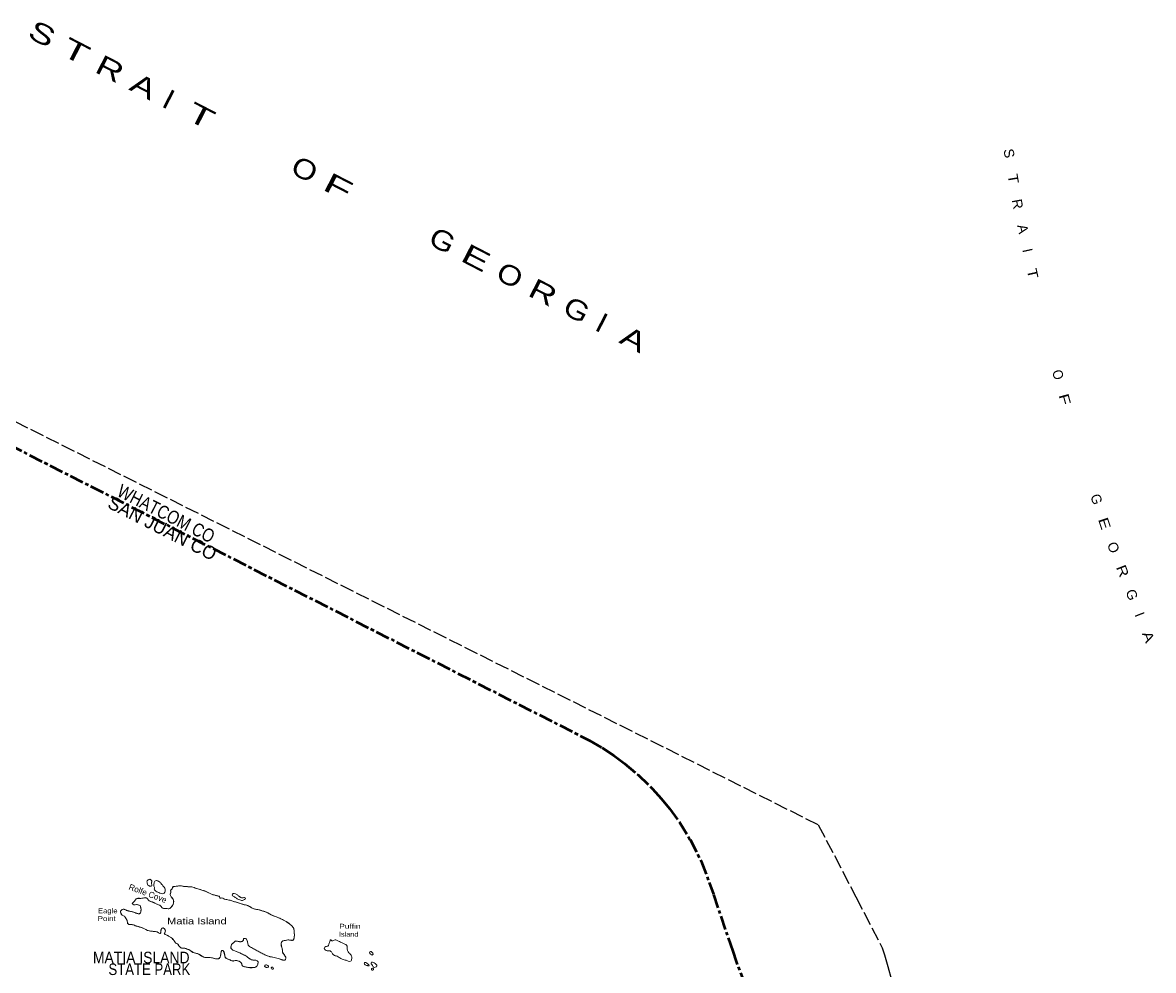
# Model space of a CAD drawing. Header units: feet. Extents: x -489137 to -242534, y 368785 to 558127.
# Drawn here: x -452871 to -418644, y 461387 to 490093 of the extents above; entities that cross this region are included whole.
import ezdxf

# ---------------------------------------------------------------- set-up
doc = ezdxf.new("R2010")
doc.units = ezdxf.units.FT
doc.header["$LTSCALE"] = 70
for name, pattern in [('DOT_DASHED', [7.7, 5, -1.2, 0.3, -1.2]), ('LONG_DASH_SHORT_DASH', [9.9, 6, -1.2, 1.5, -1.2]), ('LONG_DASHED', [7.5, 6, -1.5])]:
    doc.linetypes.add(name, pattern=pattern)
for name, color, linetype, lineweight in [('11', 7, 'LONG_DASH_SHORT_DASH', 60), ('33', 7, 'LONG_DASHED', 25), ('39', 7, 'Continuous', 13), ('44', 7, 'DOT_DASHED', 13)]:
    doc.layers.add(name, color=color, linetype=linetype, lineweight=lineweight)
for name, color, linetype in [('12', 7, 'Continuous'), ('41', 7, 'Continuous'), ('42', 7, 'Continuous')]:
    doc.layers.add(name, color=color, linetype=linetype)

msp = doc.modelspace()

# ---------------------------------------------------------------- linework, layer by layer
at = {"layer": '11'}
msp.add_line((-456368.12, 478885.07), (-435714.48, 468351.76), dxfattribs=at)
for points in [[(-435714.48, 468351.76), (-435714.48, 468351.76), (-435324.68, 468128.53), (-434979.98, 467897.19), (-434652.8, 467651.83), (-434240.85, 467309.72), (-433814.89, 466891.9), (-433714.71, 466789.54), (-433539.56, 466594.65), (-433294.35, 466294.61), (-432990.99, 465872.58), (-432670.12, 465351.02), (-432331.73, 464693.45), (-431956.11, 463698.28)], [(-426405.64, 454490), (-426574.23, 454832.39), (-426790.61, 455185.48), (-427012.28, 455508.49), (-430007.07, 459255.42), (-430566.65, 460089.93), (-430982.9, 460922.96), (-431263.78, 461654.7), (-431367.92, 461973.96), (-431956.11, 463698.28)]]:
    msp.add_lwpolyline(points, dxfattribs=at)
at = {"layer": '33'}
for p, q in [((-428786.44, 465793.59), (-456352.48, 479642.92)), ((-428786.44, 465793.59), (-427651.6, 463614.71)), ((-427651.6, 463614.71), (-426856.29, 462073.05))]:
    msp.add_line(p, q, dxfattribs=at)
msp.add_lwpolyline([(-426856.29, 462073.05), (-426780.43, 461859.06), (-426683.34, 461505.49), (-426565.16, 461062.03), (-426400.56, 460255.36)], dxfattribs=at)
at = {"layer": '39'}
msp.add_line((-448894.2, 464024.94), (-448890.79, 464035.32), dxfattribs=at)
for points in [[(-449103.43, 464039.54), (-449106.87, 464069.56), (-449097.29, 464102.14), (-449066.62, 464132.8), (-449035.96, 464144.3), (-449007.21, 464142.39), (-448993.8, 464130.89), (-448974.63, 464117.47), (-448965.05, 464096.39), (-448963.13, 464079.14), (-448966.96, 464061.89), (-448972.71, 464044.65), (-448966.52, 464036.87)], [(-447708.65, 461927.84), (-447800.68, 461993.53), (-447959.28, 462055.86), (-448066.04, 462067.09), (-448139.93, 462130.56), (-448175.64, 462183.53), (-448235.79, 462214.49), (-448265.48, 462263.35), (-448323.25, 462326.65), (-448357.03, 462371.51), (-448435.17, 462416.82), (-448525.38, 462464.28), (-448579.52, 462491.14), (-448563.01, 462525.36), (-448550.32, 462577.81), (-448565.83, 462632.59), (-448621.83, 462673.63), (-448664.38, 462655.87), (-448687.63, 462561.04), (-448704.35, 462508.62), (-448772.61, 462535.63), (-448818.71, 462560.38), (-448893.27, 462565.21), (-448949.64, 462573.88), (-449044.29, 462584.98), (-449232.89, 462669.88), (-449431.85, 462730.61), (-449548.37, 462770.26), (-449679.15, 462795.9), (-449712.11, 462913.56), (-449747.86, 462962.47), (-449773.55, 463009.26), (-449859.64, 463064.77), (-449904.69, 463182.56), (-449871.98, 463222.67), (-449825.37, 463242.41), (-449724.97, 463204.96), (-449604.31, 463175.38), (-449475.67, 463137.63), (-449345, 463101.89), (-449316.63, 463113.73), (-449295.92, 463162.06), (-449287.04, 463234.78), (-449298.43, 463297.6), (-449318.02, 463348.38), (-449372.19, 463373.21), (-449426.54, 463381.87), (-449507.26, 463376.64), (-449549.17, 463415.51), (-449514.49, 463451.56), (-449485.89, 463483.62), (-449444.98, 463535.79), (-449412.4, 463563.77), (-449307.48, 463568.74), (-449222.66, 463579.99), (-449131.83, 463587.14), (-449079.88, 463544.12), (-449022.07, 463484.86), (-448921.62, 463451.45), (-448847.45, 463412.24), (-448801.32, 463389.51), (-448722.96, 463364.42), (-448653.18, 463292.9), (-448603.16, 463257.99), (-448536.53, 463265.39), (-448447.93, 463254.35), (-448393.14, 463284.12), (-448346.18, 463336.22), (-448309.06, 463408.65), (-448300.09, 463489.47), (-448325.5, 463560.53), (-448375.3, 463615.66), (-448404.7, 463690.81), (-448387.98, 463743.22), (-448385.05, 463824.1), (-448350.46, 463852.06), (-448317.44, 463918.46), (-448226.53, 463933.7), (-448127.55, 463948.85), (-448000.68, 463933.37), (-447906, 463924.29), (-447750.83, 463914.58), (-447612.21, 463868.64), (-447443.34, 463822.38), (-447113.76, 463678.03)], [(-448967.74, 464007.44), (-448967.81, 464006.15), (-448956.14, 463967.6), (-448978.62, 463941.54), (-449010.97, 463933.78), (-449053.09, 463954.45), (-449077.08, 463972.9), (-449101.65, 464033.73), (-449103.43, 464039.54)], [(-448967.74, 464007.44), (-448967.63, 464018.02), (-448966.87, 464028.23), (-448966.52, 464036.87)], [(-448673.33, 464011.17), (-448641.46, 463976.45), (-448605.69, 463929.56), (-448569.99, 463876.6), (-448556.6, 463811.73), (-448565.26, 463759.23), (-448612.16, 463713.2), (-448672.65, 463713.83), (-448752.98, 463742.98), (-448805.11, 463769.82), (-448871.15, 463815.01), (-448888.91, 463849.58), (-448878.28, 463898.01), (-448902.04, 463936.69), (-448901.61, 463975.12), (-448894.19, 464024.96)], [(-448890.79, 464035.32), (-448880.72, 464069.56), (-448844.31, 464102.14), (-448817.48, 464105.97), (-448779.15, 464098.31), (-448744.65, 464081.06), (-448715.9, 464061.89), (-448686.36, 464031.18)], [(-448673.33, 464011.17), (-448679.83, 464019.91), (-448686.36, 464031.18)], [(-447124.26, 463683.53), (-447029.77, 463658.27), (-446953.38, 463637.25), (-446929.18, 463637), (-446907.32, 463608.45), (-446889.56, 463573.88), (-446839.06, 463581.45), (-446782.92, 463552.54), (-446720.6, 463535.71), (-446662.22, 463527.01), (-446587.79, 463510.05), (-446485.33, 463476.62), (-446366.73, 463443.02), (-446252.23, 463403.4), (-446161.77, 463378.18), (-446087.3, 463365.27), (-445967.05, 463299.29), (-445860.73, 463249.64), (-445717.86, 463221.85), (-445601.3, 463186.25), (-445488.8, 463148.67), (-445326.5, 463055.96), (-445181.87, 463005.91), (-445057.47, 462950), (-444951.15, 462900.34), (-444871.05, 462850.96), (-444815, 462813.97), (-444745.06, 462756.61), (-444689.27, 462697.37), (-444653.84, 462620.13), (-444649.06, 462506.81), (-444643.65, 462450.12), (-444656.7, 462365.3), (-444679.54, 462306.88), (-444734.1, 462297.34), (-444842.87, 462308.58), (-444915.61, 462295.18), (-444992.42, 462279.8), (-445041.7, 462201.43), (-445034.72, 462104.27), (-445007.68, 461998.81), (-445006.37, 461936.09), (-444978.62, 461893.32), (-444920.94, 461821.93), (-444903.66, 461744.88), (-444920.2, 461708.65), (-445037.12, 461711.89), (-445173.71, 461759.83), (-445342.71, 461793.96), (-445507.51, 461844.22), (-445629.78, 461910.22), (-445744.09, 461966.03), (-445850.27, 462027.81), (-445970.5, 462095.82), (-446030.54, 462136.9), (-446061.57, 462246.45), (-446094.89, 462331.75), (-446171.29, 462352.77), (-446212.5, 462274.31), (-446305.45, 462257.08), (-446379.88, 462274.04), (-446444.45, 462270.66), (-446477.14, 462232.57), (-446525.94, 462196.67), (-446565.25, 462108.08), (-446551.91, 462039.17), (-446451.73, 461981.49), (-446247.04, 461892.38), (-446118.7, 461828.34), (-445984.68, 461731.88), (-445916.44, 461702.85), (-445813.7, 461693.69), (-445745.72, 461642.41), (-445762.8, 461557.63), (-445783.49, 461511.33), (-445886.78, 461471.95), (-446031.95, 461473.46), (-446134.58, 461492.74), (-446218.92, 461523.96), (-446242.28, 461599.04), (-446308.16, 461658.39), (-446412.69, 461687.79), (-446513.69, 461672.66), (-446622.07, 461718.29), (-446714.41, 461755.66), (-446753.6, 461857.21), (-446786.62, 461968.8), (-446832.75, 461991.53), (-446861.43, 461951.38), (-446874.6, 461856.45), (-446897.69, 461775.78), (-446942.44, 461741.86), (-447059.34, 461747.12), (-447192.1, 461776.82), (-447359.43, 461780.59), (-447541.85, 461877.56), (-447708.65, 461927.84)], [(-446390.19, 463688.02), (-446352.19, 463659.3), (-446330.31, 463632.78), (-446286.2, 463610.07), (-446270.21, 463597.77), (-446223.97, 463585.15), (-446171.45, 463592.69), (-446137.29, 463582.22), (-446129.54, 463553.82), (-446158.02, 463531.87), (-446200.57, 463514.11), (-446240.99, 463506.44), (-446299.25, 463525.25), (-446355.46, 463548.09), (-446437.58, 463597.49), (-446481.65, 463624.24), (-446513.64, 463648.85), (-446523.15, 463699.52), (-446470.54, 463715.15), (-446390.19, 463688.02)], [(-443292, 461782.7), (-443348.09, 461815.65), (-443406.38, 461832.44), (-443478.49, 461875.66), (-443524.09, 461944.91), (-443558.03, 461975.61), (-443648.69, 461982.62), (-443712.92, 462009.58), (-443736.82, 462036.13), (-443738.43, 462072.55), (-443697.72, 462106.51), (-443618.74, 462136.03), (-443612.57, 462146.08), (-443591.68, 462210.59), (-443570.88, 462267.01), (-443560.25, 462315.44), (-443486.04, 462280.28), (-443441.41, 462304.09), (-443386.87, 462311.61), (-443314.67, 462276.48), (-443250.49, 462245.47), (-443200.38, 462218.65), (-443120.14, 462181.4), (-443063.95, 462156.55), (-443044.58, 462085.55), (-443041.6, 461992.47), (-443015.89, 461947.71), (-442968.09, 461894.62), (-442912.38, 461827.29), (-442909.28, 461744.32), (-442942.45, 461663.76), (-443015.02, 461666.54), (-443103.35, 461701.85), (-443235.95, 461745.71), (-443292, 461782.7)], [(-442339.08, 461879.97), (-442355.1, 461890.25), (-442366.83, 461922.74), (-442346.22, 461962.98), (-442300.11, 461938.22), (-442264.5, 461877.17), (-442274.83, 461855.03), (-442339.08, 461879.97)], [(-445495.49, 461477.99), (-445527.55, 461496.52), (-445545.47, 461516.94), (-445524.94, 461549.09), (-445488.56, 461556.8), (-445446.49, 461532.09), (-445428.75, 461495.49), (-445443.02, 461481.48), (-445495.49, 461477.99)], [(-445338.65, 461437.92), (-445348.46, 461462.29), (-445332.13, 461480.33), (-445295.76, 461486.02), (-445282.13, 461443.4), (-445296.45, 461425.34), (-445338.65, 461437.92)], [(-442433.73, 461533.05), (-442485.97, 461549.78), (-442510.01, 461564.19), (-442531.78, 461600.82), (-442517.39, 461624.94), (-442453.12, 461602.03), (-442407.06, 461573.23), (-442383.23, 461540.62), (-442401.58, 461522.6), (-442433.73, 461533.05)], [(-442285.33, 461638.71), (-442231.19, 461611.85), (-442171.15, 461570.77), (-442145.49, 461521.96), (-442198.37, 461482.05), (-442256.75, 461490.75), (-442282.42, 461539.56), (-442322.17, 461590.55), (-442311.55, 461638.98), (-442285.33, 461638.71)], [(-442247.62, 461405.7), (-442288.09, 461393.99), (-442313.87, 461432.69), (-442301.61, 461446.72), (-442265.29, 461448.36), (-442246.68, 461406.56)]]:
    msp.add_spline(points, degree=3, dxfattribs=at)
at = {"layer": '44'}
for points in [[(-448105.62, 462094.33), (-448139.59, 462130.18), (-448177.64, 462185.47), (-448233.07, 462211.63), (-448259.55, 462255.31), (-448338.58, 462349.4), (-448360.38, 462374), (-448547.69, 462474.75), (-448581.99, 462497.26), (-448563.26, 462524.6), (-448557.01, 462545.55), (-448550.08, 462591.58), (-448557.18, 462618.33), (-448574.29, 462643.01), (-448606.32, 462667.93), (-448629.8, 462674.47), (-448649.62, 462669.62), (-448667.88, 462648.3), (-448695.88, 462523.96), (-448703.62, 462509.48), (-448720.13, 462503.74), (-448813.93, 462558.92), (-448851.16, 462563.76), (-449031.94, 462582.92), (-449099.26, 462603.41), (-449161.57, 462636.78), (-449242.39, 462672.89), (-449560.37, 462773.58), (-449631.62, 462780.98), (-449664.92, 462788.95), (-449692.56, 462809.32), (-449699.72, 462831.77), (-449706.02, 462900.5), (-449758.55, 462981.7), (-449781.66, 463018.65), (-449837.18, 463047.68), (-449859.89, 463065.06), (-449899.44, 463127.64), (-449906.57, 463174.21), (-449901.41, 463190.56), (-449880.11, 463216.02), (-449854.18, 463235.23), (-449831.11, 463242.94), (-449731.65, 463206.83), (-449557.68, 463161.81), (-449347.1, 463102.42), (-449334.21, 463102.14), (-449323.28, 463107.85), (-449304.62, 463130.91), (-449287.44, 463211.37), (-449287.55, 463241.39), (-449294.14, 463279.7), (-449306.54, 463328.92), (-449318.06, 463348.41), (-449348.93, 463367.3), (-449424.5, 463381.66), (-449480.52, 463371.81), (-449506.32, 463376.12), (-449542.75, 463397.55), (-449550.47, 463413.38), (-449482.39, 463487.71), (-449431.51, 463551.51), (-449415.95, 463562.55), (-449393.33, 463567.43), (-449297.17, 463570.06), (-449157.31, 463589.21), (-449127.11, 463585.81), (-449106.86, 463572.64), (-449038.42, 463498.71), (-449013.54, 463479.68), (-448986.57, 463469.79), (-448946.04, 463460.52), (-448916.49, 463448.78), (-448804.61, 463391.1), (-448726.16, 463366.17), (-448700.24, 463346.05), (-448646.48, 463287.01), (-448600.85, 463257.34), (-448522.05, 463264.14), (-448469.32, 463253.95), (-448444.81, 463254.92), (-448419.6, 463264.79), (-448391.06, 463285.92), (-448341.78, 463342.73), (-448317.59, 463387.12), (-448302.34, 463433), (-448298.88, 463472.2), (-448302.73, 463504.84), (-448319.46, 463549.72), (-448330.68, 463568.13), (-448373.81, 463613.36), (-448398.62, 463660.3), (-448404.4, 463684.78), (-448404.18, 463697.21), (-448386.94, 463752.1), (-448387.88, 463814.09), (-448380.3, 463831.26), (-448353.2, 463849.23), (-448347.42, 463856.66), (-448332.94, 463904.43), (-448324.4, 463915.52)], [(-448324.4, 463915.52), (-448128.6, 463948.79), (-448013.72, 463934.93), (-447750.15, 463914.47), (-447542.01, 463849.71), (-447321.7, 463777.78), (-447130.16, 463686.84), (-447080.93, 463672), (-446926.22, 463634.92), (-446915.57, 463622.35), (-446889.35, 463573.68), (-446837.71, 463580.9), (-446770.36, 463548.67), (-446596.39, 463512.47), (-446315.19, 463425.47), (-446176.63, 463382.06), (-446091.08, 463366.64), (-446050.53, 463347.74), (-445922.69, 463276.82), (-445843.92, 463244.45), (-445776.65, 463233.04), (-445703.64, 463217.64), (-445559.76, 463172.94), (-445453.4, 463132.34), (-445346.48, 463065.31), (-445161.7, 462996.98), (-444992.11, 462920.27), (-444876.25, 462854.3), (-444733.34, 462745.97), (-444683.67, 462689.89), (-444662.59, 462653.29), (-444643.91, 462454.74), (-444652.31, 462384.74), (-444672.5, 462313.93), (-444692.96, 462299.07), (-444747.8, 462298.37), (-444830.63, 462309.83), (-444935.47, 462291.56), (-445002.34, 462275.84), (-445030.24, 462243.25), (-445040.93, 462207.59), (-445039, 462128.24), (-445009.53, 462007.64), (-445007.69, 461939.67), (-444968.61, 461880.42), (-444911.12, 461802.39), (-444903.52, 461759.16), (-444910.88, 461718.84), (-444933.51, 461700.41), (-444968.7, 461694.08), (-445097.59, 461734.1), (-445097.59, 461734.1), (-445175.24, 461760.19), (-445383.99, 461803.98), (-445503.75, 461842.5), (-445788.45, 461991.59), (-446003.16, 462113.53), (-446039.49, 462151.53), (-446063.19, 462251.32), (-446084.4, 462308.94), (-446096.44, 462334.47)], [(-446096.44, 462334.47), (-446108.34, 462345.72), (-446128.31, 462353.69), (-446156.39, 462355.98), (-446173.52, 462351.56), (-446181.01, 462341.64), (-446190.41, 462307.95), (-446201.44, 462282.54), (-446213.64, 462273.89), (-446267.64, 462258.46), (-446288.91, 462256.39), (-446310.3, 462257.72), (-446364.28, 462271.18), (-446410.46, 462277.27), (-446433.06, 462275.04), (-446450.16, 462266.92), (-446476.66, 462233.01), (-446520.59, 462202.12), (-446544.24, 462170.45), (-446561.18, 462126.22), (-446567.96, 462083.03), (-446564.11, 462058.29), (-446550.12, 462037.46), (-446520.48, 462014.64), (-446493.3, 461999.9), (-446237.47, 461887.94), (-446124.2, 461831.29), (-446089.1, 461809.93), (-446059.45, 461787.56), (-445996.77, 461739.56), (-445969.49, 461723.56), (-445939.07, 461710.64), (-445906.25, 461700.25), (-445883.18, 461698.18), (-445823.44, 461696.22), (-445793, 461685.81), (-445770.25, 461672.99), (-445754.04, 461657.72), (-445745.37, 461641.35), (-445743.14, 461628.48), (-445744.12, 461613.51), (-445765.51, 461549.04), (-445773.44, 461525.68), (-445784.96, 461509.85), (-445810.2, 461490.91), (-445841.43, 461478.69), (-445912.58, 461470.24), (-446004.95, 461470.65), (-446076.89, 461480.7), (-446167.09, 461500.99), (-446222.34, 461526.6), (-446233.24, 461562.39), (-446237.2, 461589.78), (-446255.34, 461614.68), (-446280.05, 461639.26), (-446316.29, 461662.53), (-446362.73, 461679.45), (-446410.38, 461687.57), (-446440.74, 461684.25), (-446487.94, 461670.3), (-446508.46, 461670.96), (-446654.98, 461730.12), (-446721.88, 461761.4), (-446735.44, 461781.29), (-446778.83, 461947.93), (-446796.32, 461981.6), (-446824.24, 461993.98), (-446838.77, 461986.76), (-446856.43, 461963.91), (-446879.94, 461829.79), (-446891.21, 461790.13), (-446917.57, 461752.58), (-446934.43, 461743.85), (-446956.12, 461740.02), (-447001.72, 461739.48), (-447057.91, 461746.86), (-447195.7, 461777.38), (-447327.52, 461775.68), (-447388.29, 461790.61), (-447515.7, 461865.47), (-447563.62, 461885.18), (-447682.98, 461917.46), (-447714.64, 461930.86), (-447748.05, 461954.44), (-447811.3, 461998.95), (-447868.1, 462024.25), (-447949.49, 462052.82), (-447978.51, 462059.42), (-448042.02, 462060.55), (-448060.17, 462064.71), (-448078.73, 462073.81), (-448105.62, 462094.33)]]:
    msp.add_lwpolyline(points, dxfattribs=at)

# ---------------------------------------------------------------- texts
at = {"layer": '12', "width": 0.85}
msp.add_text('WHATCOM CO', height=400, rotation=332.979, dxfattribs=at).set_placement((-450045.62, 475772.86))
at = {"layer": '12'}
msp.add_text('SAN JUAN CO', height=400, rotation=332.979, dxfattribs=at).set_placement((-450333.69, 475416.49))
at = {"layer": '41'}
for s, height, rotation, width, p in [('S', 600, 332.681, 1.45, (-452762.78, 489666.11)), ('T', 600, 332.681, 1.6, (-451742.8, 489139.22)), ('R', 600, 332.681, 1.4, (-450722.81, 488612.33)), ('A', 600, 332.681, 1.4, (-449677.64, 488072.43)), ('I', 600, 332.681, 1.15, (-448699.63, 487567.23)), ('T', 600, 332.681, 1.6, (-447956.68, 487183.44)), ('S', 300, 279.338, 1.05, (-423181.58, 486248.28)), ('O', 600, 332.681, 1.2, (-444804.39, 485555.08)), ('F', 600, 332.681, 1.7, (-443826.38, 485049.87)), ('T', 300, 279.338, 1.2, (-423056, 485484.51)), ('R', 300, 280.361, 1.05, (-422930.41, 484720.75)), ('G', 600, 332.681, 1.2, (-440632.11, 483399.82)), ('A', 300, 282.348, 1.05, (-422771.67, 483948.91)), ('E', 600, 332.681, 1.55, (-439654.1, 482894.61)), ('O', 600, 332.681, 1.2, (-438592.14, 482346.04)), ('T', 300, 282.348, 1.25, (-422479.03, 482612.07)), ('R', 600, 332.681, 1.4, (-437614.13, 481840.83)), ('G', 600, 332.681, 1.2, (-436568.96, 481300.93)), ('I', 600, 332.681, 1.15, (-435590.95, 480795.72)), ('A', 600, 332.681, 1.4, (-434848, 480411.94)), ('O', 300, 285.335, 0.95, (-421713.82, 479532.78)), ('F', 300, 285.335, 1.4, (-421515.37, 478809.1)), ('E', 300, 288.35, 1.35, (-420321.51, 475046.97)), ('O', 300, 291.342, 1.05, (-420053.75, 474295.9)), ('R', 300, 291.342, 1.25, (-419780.66, 473596.97)), ('G', 300, 291.342, 1.05, (-419493.81, 472862.83)), ('A', 300, 292.105, 1.25, (-418995.77, 471588.17))]:
    msp.add_text(s, height=height, rotation=rotation, dxfattribs=dict(at, width=width)).set_placement(p)
for s, height, rotation, p in [('I', 300, 282.348, (-422611.21, 483215.88)), ('G', 300, 288.35, (-420557.75, 475759.21)), ('I', 300, 291.342, (-419220.72, 472163.9)), ('Rolfe Cove', 181.8, 339.581, (-449676.72, 463843.55))]:
    msp.add_text(s, height=height, rotation=rotation, dxfattribs=at).set_placement(p)
at = {"layer": '42'}
for s, height, width, p in [('Eagle', 150, 1.15, (-450588.76, 463117.24)), ('Point', 150, 1.2, (-450599.29, 462880.86)), ('Matia Island', 200, 1.25, (-448497.44, 462781.03)), ('Puffin', 150, 1.25, (-443285.3, 462649.26)), ('Island', 150, 1.1, (-443295.84, 462406.84))]:
    msp.add_text(s, height=height, dxfattribs=dict(at, width=width)).set_placement(p)
at = {"layer": '44'}
for s, width, p in [('MATIA ISLAND', 0.9, (-450744.1, 461602.18)), ('STATE PARK', 0.85, (-450273.23, 461246.79))]:
    msp.add_text(s, height=350, dxfattribs=dict(at, width=width)).set_placement(p)

doc.saveas('drawing.dxf')
